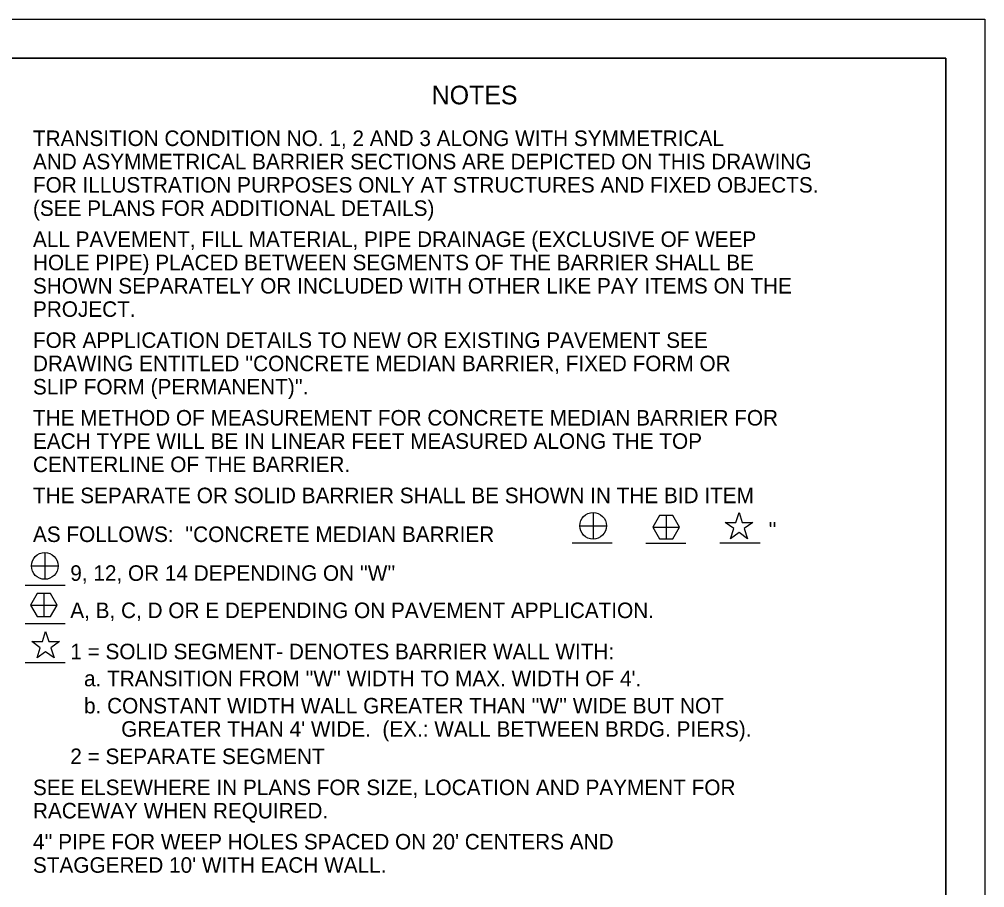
# Model space of a CAD drawing. Extents: x 1000 to 1036.3, y 1000 to 1022.
# Drawn here: x 1023.56 to 1036, y 1010.82 to 1022 of the extents above; entities that cross this region are included whole.
import ezdxf

# ---------------------------------------------------------------- set-up
doc = ezdxf.new("R2010")
doc.units = 0
for name, color, linetype in [('Level 1', 7, 'Continuous'), ('Level 10', 7, 'Continuous'), ('Level 11', 7, 'Continuous'), ('Level 2', 7, 'Continuous')]:
    doc.layers.add(name, color=color, linetype=linetype)

msp = doc.modelspace()

# ---------------------------------------------------------------- linework, layer by layer
at = {"layer": 'Level 1'}
for p, q in [((1030.955, 1015.649), (1030.955, 1015.306)), ((1031.896, 1015.608), (1031.896, 1015.31)), ((1030.783, 1015.477), (1031.127, 1015.477)), ((1031.724, 1015.459), (1032.068, 1015.459)), ((1030.685, 1015.257), (1031.202, 1015.257)), ((1031.634, 1015.251), (1032.151, 1015.251)), ((1032.589, 1015.257), (1033.106, 1015.257)), ((1023.891, 1015.132), (1023.891, 1014.788)), ((1023.719, 1014.96), (1024.063, 1014.96)), ((1023.639, 1014.713), (1024.156, 1014.713)), ((1023.878, 1014.604), (1023.878, 1014.307)), ((1023.706, 1014.455), (1024.05, 1014.455)), ((1023.639, 1014.218), (1024.156, 1014.218)), ((1023.639, 1013.716), (1024.156, 1013.716))]:
    msp.add_line(p, q, dxfattribs=at)
for points in [[(1007, 1000.5), (1035.5, 1000.5), (1035.5, 1021.5), (1007, 1021.5)], [(1031.81, 1015.31), (1031.982, 1015.31), (1032.068, 1015.459), (1031.982, 1015.608), (1031.81, 1015.608), (1031.724, 1015.459)], [(1032.656, 1015.52), (1032.793, 1015.52), (1032.835, 1015.649), (1032.877, 1015.52), (1033.013, 1015.52), (1032.903, 1015.44), (1032.945, 1015.31), (1032.835, 1015.39), (1032.725, 1015.31), (1032.767, 1015.44)], [(1023.792, 1014.307), (1023.964, 1014.307), (1024.05, 1014.455), (1023.964, 1014.604), (1023.792, 1014.604), (1023.706, 1014.455)], [(1023.724, 1013.985), (1023.86, 1013.985), (1023.902, 1014.114), (1023.944, 1013.985), (1024.08, 1013.985), (1023.97, 1013.904), (1024.012, 1013.775), (1023.902, 1013.855), (1023.792, 1013.775), (1023.834, 1013.904)]]:
    msp.add_lwpolyline(points, close=True, dxfattribs=at)
for centre in [(1030.955, 1015.477), (1023.891, 1014.96)]:
    msp.add_circle(centre, 0.172, dxfattribs=at)
at = {"layer": 'Level 10'}
for p, q in [((1000, 1022), (1036, 1022)), ((1000, 1022), (1036, 1022)), ((1036, 1022), (1036, 1000)), ((1036, 1022), (1036, 1000)), ((1007, 1021.5), (1035.5, 1021.5)), ((1007, 1021.5), (1035.5, 1021.5)), ((1035.5, 1021.5), (1035.5, 1000.5)), ((1035.5, 1021.5), (1035.5, 1000.5))]:
    msp.add_line(p, q, dxfattribs=at)
at = {"layer": 'Level 11'}
msp.add_lwpolyline([(1007, 1021.5), (1035.5, 1021.5), (1035.5, 1000.5), (1007, 1000.5)], close=True, dxfattribs=at)

# ---------------------------------------------------------------- texts
at = {"layer": 'Level 1'}
for s, height, p in [('NOTES', 0.24, (1028.876, 1020.905)), ('TRANSITION CONDITION NO. 1, 2 AND 3 ALONG WITH SYMMETRICAL', 0.2, (1023.739, 1020.368)), ('AND ASYMMETRICAL BARRIER SECTIONS ARE DEPICTED ON THIS DRAWING', 0.2, (1023.739, 1020.068)), ('FOR ILLUSTRATION PURPOSES ONLY AT STRUCTURES AND FIXED OBJECTS.', 0.2, (1023.739, 1019.768)), ('(SEE PLANS FOR ADDITIONAL DETAILS)', 0.2, (1023.739, 1019.468)), ('ALL PAVEMENT, FILL MATERIAL, PIPE DRAINAGE (EXCLUSIVE OF WEEP', 0.2, (1023.739, 1019.068)), ('HOLE PIPE) PLACED BETWEEN SEGMENTS OF THE BARRIER SHALL BE', 0.2, (1023.739, 1018.768)), ('SHOWN SEPARATELY OR INCLUDED WITH OTHER LIKE PAY ITEMS ON THE', 0.2, (1023.739, 1018.468)), ('PROJECT.', 0.2, (1023.739, 1018.168)), ('FOR APPLICATION DETAILS TO NEW OR EXISTING PAVEMENT SEE', 0.2, (1023.739, 1017.768)), ("DRAWING ENTITLED ''CONCRETE MEDIAN BARRIER, FIXED FORM OR", 0.2, (1023.739, 1017.468)), ("SLIP FORM (PERMANENT)''.", 0.2, (1023.739, 1017.168)), ('THE METHOD OF MEASUREMENT FOR CONCRETE MEDIAN BARRIER FOR', 0.2, (1023.739, 1016.768)), ('EACH TYPE WILL BE IN LINEAR FEET MEASURED ALONG THE TOP', 0.2, (1023.739, 1016.468)), ('CENTERLINE OF THE BARRIER.', 0.2, (1023.739, 1016.168)), ('THE SEPARATE OR SOLID BARRIER SHALL BE SHOWN IN THE BID ITEM', 0.2, (1023.739, 1015.768)), ("AS FOLLOWS:  ''CONCRETE MEDIAN BARRIER", 0.2, (1023.739, 1015.268)), ("9, 12, OR 14 DEPENDING ON ''W''", 0.2, (1024.22, 1014.768)), ('A, B, C, D OR E DEPENDING ON PAVEMENT APPLICATION.', 0.2, (1024.22, 1014.288)), ('1 = SOLID SEGMENT- DENOTES BARRIER WALL WITH:', 0.2, (1024.22, 1013.758)), ("a. TRANSITION FROM ''W'' WIDTH TO MAX. WIDTH OF 4'.", 0.2, (1024.397, 1013.41)), ("b. CONSTANT WIDTH WALL GREATER THAN ''W'' WIDE BUT NOT", 0.2, (1024.397, 1013.06)), ("GREATER THAN 4' WIDE.  (EX.: WALL BETWEEN BRDG. PIERS).", 0.2, (1024.876, 1012.76)), ('2 = SEPARATE SEGMENT', 0.2, (1024.22, 1012.408)), ('SEE ELSEWHERE IN PLANS FOR SIZE, LOCATION AND PAYMENT FOR', 0.2, (1023.739, 1012.008)), ('RACEWAY WHEN REQUIRED.', 0.2, (1023.739, 1011.708)), ("4'' PIPE FOR WEEP HOLES SPACED ON 20' CENTERS AND ", 0.2, (1023.739, 1011.308)), ("STAGGERED 10' WITH EACH WALL.", 0.2, (1023.739, 1011.008))]:
    msp.add_text(s, height=height, dxfattribs=at).set_placement(p)
at = {"layer": 'Level 2'}
msp.add_text("''", height=0.2, dxfattribs=at).set_placement((1033.216, 1015.326))

doc.saveas('drawing.dxf')
